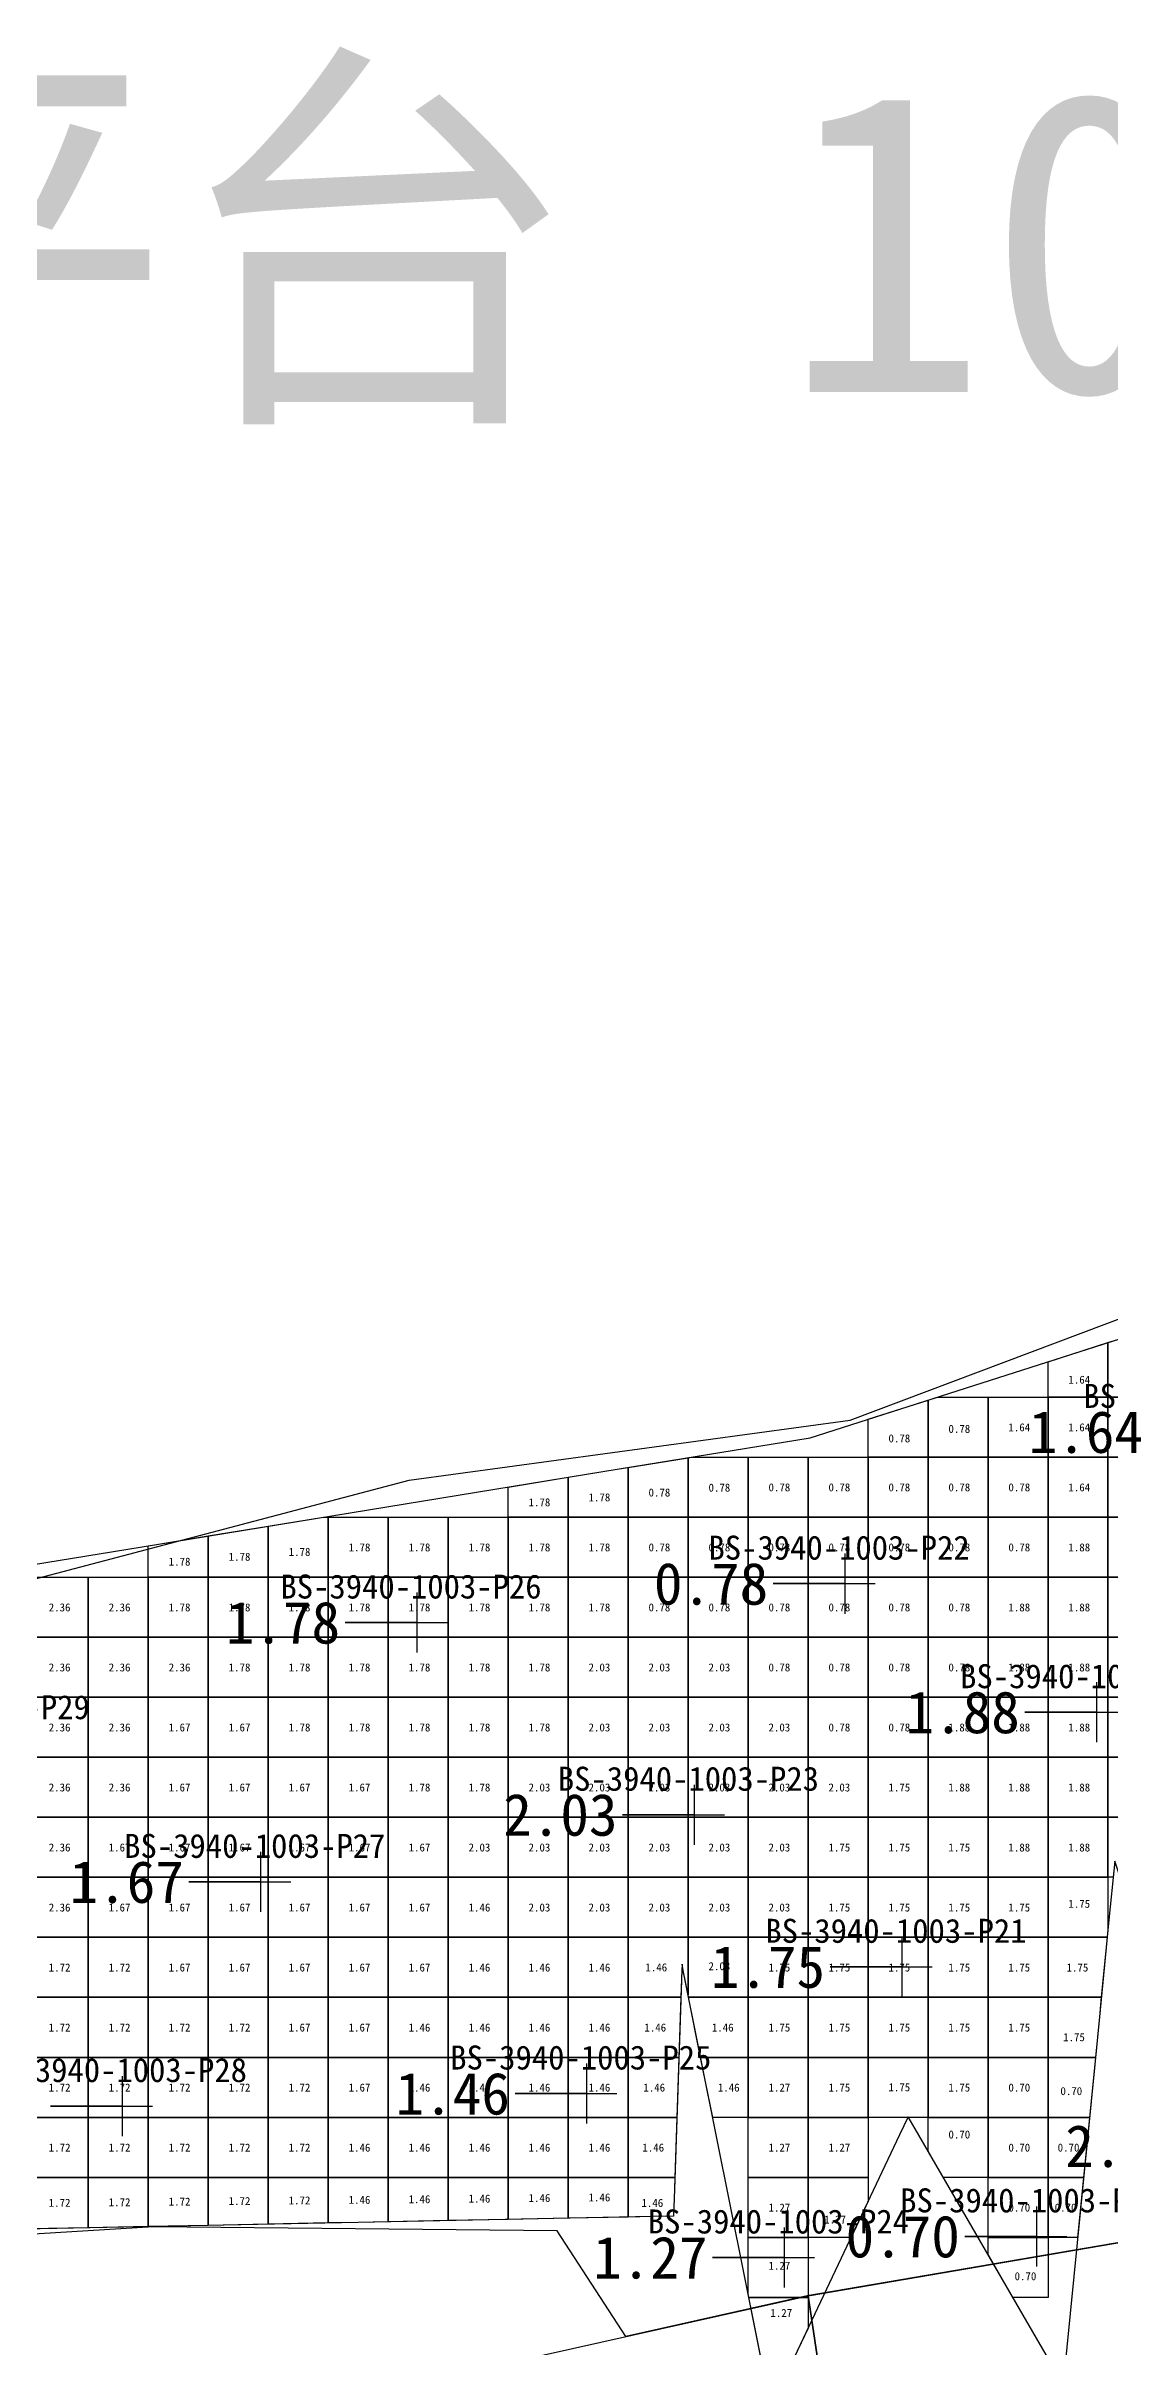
# Model space of a CAD drawing. Header units: metres. Extents: x 470001 to 470123, y 4349638 to 4349734.
# Drawn here: x 470027.95 to 470045.68, y 4349657.66 to 4349696 of the extents above; entities that cross this region are included whole.
import ezdxf

# ---------------------------------------------------------------- set-up
doc = ezdxf.new("R2010")
doc.units = ezdxf.units.M
for name, color, linetype in [('1.500-3.000', 1, 'Continuous'), ('点', 7, 'Continuous'), ('爆区方格网', 7, 'Continuous'), ('综合图_历史矿块', 7, 'Continuous'), ('钻孔', 7, 'Continuous')]:
    doc.layers.add(name, color=color, linetype=linetype)
doc.styles.add('CN_TTF', font='simsunb.ttf')

msp = doc.modelspace()

# ---------------------------------------------------------------- linework, layer by layer
at = {"layer": '1.500-3.000', "color": 1, "lineweight": 30}
for points in [[(470023.16, 4349669.955), (470029.762, 4349671.031), (470037.508, 4349672.293), (470040.691, 4349672.812), (470043.561, 4349673.728), (470050.31, 4349675.882)], [(470045.772, 4349665.758), (470045.67, 4349664.726), (470045.516, 4349663.167), (470045.437, 4349662.372), (470044.911, 4349657.045), (470042.443, 4349661.298), (470042.326, 4349661.5), (470042.183, 4349661.198), (470040.037, 4349656.666), (470039.138, 4349661.146), (470038.578, 4349663.936), (470038.557, 4349664.041), (470038.554, 4349663.945), (470038.43, 4349660.292), (470038.415, 4349659.844), (470038.053, 4349659.837), (470033.157, 4349659.74), (470025.616, 4349659.589)]]:
    msp.add_lwpolyline(points, dxfattribs=at)
at = {"layer": '点', "color": 138, "true_color": 0x004c4c}
for p, q in [((470041.279, 4349669.882), (470041.279, 4349670.882)), ((470040.779, 4349670.382), (470041.779, 4349670.382)), ((470034.142, 4349669.234), (470034.142, 4349670.234)), ((470033.642, 4349669.734), (470034.642, 4349669.734)), ((470045.474, 4349667.74), (470045.474, 4349668.74)), ((470044.974, 4349668.24), (470045.974, 4349668.24)), ((470038.767, 4349666.032), (470038.767, 4349667.032)), ((470038.267, 4349666.532), (470039.267, 4349666.532)), ((470031.537, 4349664.913), (470031.537, 4349665.913)), ((470031.037, 4349665.413), (470032.037, 4349665.413)), ((470042.227, 4349663.498), (470042.227, 4349664.498)), ((470041.727, 4349663.998), (470042.727, 4349663.998)), ((470036.973, 4349661.387), (470036.973, 4349662.387)), ((470029.231, 4349661.178), (470029.231, 4349662.178)), ((470036.473, 4349661.887), (470037.473, 4349661.887)), ((470028.731, 4349661.678), (470029.731, 4349661.678)), ((470044.475, 4349659.007), (470044.475, 4349660.007)), ((470040.267, 4349658.655), (470040.267, 4349659.655)), ((470043.975, 4349659.507), (470044.975, 4349659.507)), ((470039.767, 4349659.155), (470040.767, 4349659.155))]:
    msp.add_line(p, q, dxfattribs=at)
at = {"layer": '爆区方格网', "color": 1}
for points in [[(470045.659, 4349673.49), (470044.659, 4349673.49), (470044.659, 4349674.079), (470045.659, 4349674.398), (470045.659, 4349673.49)], [(470046.659, 4349674.49), (470046.659, 4349673.49), (470045.659, 4349673.49), (470045.659, 4349674.398), (470045.95, 4349674.49), (470046.659, 4349674.49)], [(470042.659, 4349672.49), (470041.659, 4349672.49), (470041.659, 4349673.121), (470042.659, 4349673.44), (470042.659, 4349672.49)], [(470043.659, 4349673.49), (470043.659, 4349672.49), (470042.659, 4349672.49), (470042.659, 4349673.44), (470042.817, 4349673.49), (470043.659, 4349673.49)], [(470043.659, 4349672.49), (470043.659, 4349673.49), (470044.659, 4349673.49), (470044.659, 4349672.49), (470043.659, 4349672.49)], [(470044.659, 4349672.49), (470044.659, 4349673.49), (470045.659, 4349673.49), (470045.659, 4349672.49), (470044.659, 4349672.49)], [(470045.659, 4349672.49), (470045.659, 4349673.49), (470046.659, 4349673.49), (470046.659, 4349672.49), (470045.659, 4349672.49)], [(470037.659, 4349671.49), (470036.659, 4349671.49), (470036.659, 4349672.155), (470037.508, 4349672.293), (470037.659, 4349672.318), (470037.659, 4349671.49)], [(470038.659, 4349671.49), (470037.659, 4349671.49), (470037.659, 4349672.318), (470038.659, 4349672.481), (470038.659, 4349671.49)], [(470039.659, 4349672.49), (470039.659, 4349671.49), (470038.659, 4349671.49), (470038.659, 4349672.481), (470038.719, 4349672.49), (470039.659, 4349672.49)], [(470039.659, 4349671.49), (470039.659, 4349672.49), (470040.659, 4349672.49), (470040.659, 4349671.49), (470039.659, 4349671.49)], [(470040.659, 4349671.49), (470040.659, 4349672.49), (470041.659, 4349672.49), (470041.659, 4349671.49), (470040.659, 4349671.49)], [(470041.659, 4349671.49), (470041.659, 4349672.49), (470042.659, 4349672.49), (470042.659, 4349671.49), (470041.659, 4349671.49)], [(470042.659, 4349671.49), (470042.659, 4349672.49), (470043.659, 4349672.49), (470043.659, 4349671.49), (470042.659, 4349671.49)], [(470043.659, 4349671.49), (470043.659, 4349672.49), (470044.659, 4349672.49), (470044.659, 4349671.49), (470043.659, 4349671.49)], [(470044.659, 4349671.49), (470044.659, 4349672.49), (470045.659, 4349672.49), (470045.659, 4349671.49), (470044.659, 4349671.49)], [(470045.659, 4349671.49), (470045.659, 4349672.49), (470046.659, 4349672.49), (470046.659, 4349671.49), (470045.659, 4349671.49)], [(470036.659, 4349671.49), (470035.659, 4349671.49), (470035.659, 4349671.992), (470036.659, 4349672.155), (470036.659, 4349671.49)], [(470032.659, 4349671.49), (470032.659, 4349670.49), (470031.659, 4349670.49), (470031.659, 4349671.34), (470032.582, 4349671.49), (470032.659, 4349671.49)], [(470032.659, 4349670.49), (470032.659, 4349671.49), (470033.659, 4349671.49), (470033.659, 4349670.49), (470032.659, 4349670.49)], [(470033.659, 4349670.49), (470033.659, 4349671.49), (470034.659, 4349671.49), (470034.659, 4349670.49), (470033.659, 4349670.49)], [(470034.659, 4349670.49), (470034.659, 4349671.49), (470035.659, 4349671.49), (470035.659, 4349670.49), (470034.659, 4349670.49)], [(470035.659, 4349670.49), (470035.659, 4349671.49), (470036.659, 4349671.49), (470036.659, 4349670.49), (470035.659, 4349670.49)], [(470036.659, 4349670.49), (470036.659, 4349671.49), (470037.659, 4349671.49), (470037.659, 4349670.49), (470036.659, 4349670.49)], [(470037.659, 4349670.49), (470037.659, 4349671.49), (470038.659, 4349671.49), (470038.659, 4349670.49), (470037.659, 4349670.49)], [(470038.659, 4349670.49), (470038.659, 4349671.49), (470039.659, 4349671.49), (470039.659, 4349670.49), (470038.659, 4349670.49)], [(470039.659, 4349670.49), (470039.659, 4349671.49), (470040.659, 4349671.49), (470040.659, 4349670.49), (470039.659, 4349670.49)], [(470040.659, 4349670.49), (470040.659, 4349671.49), (470041.659, 4349671.49), (470041.659, 4349670.49), (470040.659, 4349670.49)], [(470041.659, 4349670.49), (470041.659, 4349671.49), (470042.659, 4349671.49), (470042.659, 4349670.49), (470041.659, 4349670.49)], [(470042.659, 4349670.49), (470042.659, 4349671.49), (470043.659, 4349671.49), (470043.659, 4349670.49), (470042.659, 4349670.49)], [(470043.659, 4349670.49), (470043.659, 4349671.49), (470044.659, 4349671.49), (470044.659, 4349670.49), (470043.659, 4349670.49)], [(470044.659, 4349670.49), (470044.659, 4349671.49), (470045.659, 4349671.49), (470045.659, 4349670.49), (470044.659, 4349670.49)], [(470045.659, 4349670.49), (470045.659, 4349671.49), (470046.659, 4349671.49), (470046.659, 4349670.49), (470045.659, 4349670.49)], [(470030.659, 4349670.49), (470029.659, 4349670.49), (470029.659, 4349671.014), (470029.762, 4349671.031), (470030.659, 4349671.177), (470030.659, 4349670.49)], [(470031.659, 4349670.49), (470030.659, 4349670.49), (470030.659, 4349671.177), (470031.659, 4349671.34), (470031.659, 4349670.49)], [(470027.659, 4349669.49), (470027.659, 4349670.49), (470028.659, 4349670.49), (470028.659, 4349669.49), (470027.659, 4349669.49)], [(470028.659, 4349669.49), (470028.659, 4349670.49), (470029.659, 4349670.49), (470029.659, 4349669.49), (470028.659, 4349669.49)], [(470029.659, 4349669.49), (470029.659, 4349670.49), (470030.659, 4349670.49), (470030.659, 4349669.49), (470029.659, 4349669.49)], [(470030.659, 4349669.49), (470030.659, 4349670.49), (470031.659, 4349670.49), (470031.659, 4349669.49), (470030.659, 4349669.49)], [(470031.659, 4349669.49), (470031.659, 4349670.49), (470032.659, 4349670.49), (470032.659, 4349669.49), (470031.659, 4349669.49)], [(470032.659, 4349669.49), (470032.659, 4349670.49), (470033.659, 4349670.49), (470033.659, 4349669.49), (470032.659, 4349669.49)], [(470033.659, 4349669.49), (470033.659, 4349670.49), (470034.659, 4349670.49), (470034.659, 4349669.49), (470033.659, 4349669.49)], [(470034.659, 4349669.49), (470034.659, 4349670.49), (470035.659, 4349670.49), (470035.659, 4349669.49), (470034.659, 4349669.49)], [(470035.659, 4349669.49), (470035.659, 4349670.49), (470036.659, 4349670.49), (470036.659, 4349669.49), (470035.659, 4349669.49)], [(470036.659, 4349669.49), (470036.659, 4349670.49), (470037.659, 4349670.49), (470037.659, 4349669.49), (470036.659, 4349669.49)], [(470037.659, 4349669.49), (470037.659, 4349670.49), (470038.659, 4349670.49), (470038.659, 4349669.49), (470037.659, 4349669.49)], [(470038.659, 4349669.49), (470038.659, 4349670.49), (470039.659, 4349670.49), (470039.659, 4349669.49), (470038.659, 4349669.49)], [(470039.659, 4349669.49), (470039.659, 4349670.49), (470040.659, 4349670.49), (470040.659, 4349669.49), (470039.659, 4349669.49)], [(470040.659, 4349669.49), (470040.659, 4349670.49), (470041.659, 4349670.49), (470041.659, 4349669.49), (470040.659, 4349669.49)], [(470041.659, 4349669.49), (470041.659, 4349670.49), (470042.659, 4349670.49), (470042.659, 4349669.49), (470041.659, 4349669.49)], [(470042.659, 4349669.49), (470042.659, 4349670.49), (470043.659, 4349670.49), (470043.659, 4349669.49), (470042.659, 4349669.49)], [(470043.659, 4349669.49), (470043.659, 4349670.49), (470044.659, 4349670.49), (470044.659, 4349669.49), (470043.659, 4349669.49)], [(470044.659, 4349669.49), (470044.659, 4349670.49), (470045.659, 4349670.49), (470045.659, 4349669.49), (470044.659, 4349669.49)], [(470045.659, 4349669.49), (470045.659, 4349670.49), (470046.659, 4349670.49), (470046.659, 4349669.49), (470045.659, 4349669.49)], [(470027.659, 4349668.49), (470027.659, 4349669.49), (470028.659, 4349669.49), (470028.659, 4349668.49), (470027.659, 4349668.49)], [(470028.659, 4349668.49), (470028.659, 4349669.49), (470029.659, 4349669.49), (470029.659, 4349668.49), (470028.659, 4349668.49)], [(470029.659, 4349668.49), (470029.659, 4349669.49), (470030.659, 4349669.49), (470030.659, 4349668.49), (470029.659, 4349668.49)], [(470030.659, 4349668.49), (470030.659, 4349669.49), (470031.659, 4349669.49), (470031.659, 4349668.49), (470030.659, 4349668.49)], [(470031.659, 4349668.49), (470031.659, 4349669.49), (470032.659, 4349669.49), (470032.659, 4349668.49), (470031.659, 4349668.49)], [(470032.659, 4349668.49), (470032.659, 4349669.49), (470033.659, 4349669.49), (470033.659, 4349668.49), (470032.659, 4349668.49)], [(470033.659, 4349668.49), (470033.659, 4349669.49), (470034.659, 4349669.49), (470034.659, 4349668.49), (470033.659, 4349668.49)], [(470034.659, 4349668.49), (470034.659, 4349669.49), (470035.659, 4349669.49), (470035.659, 4349668.49), (470034.659, 4349668.49)], [(470035.659, 4349668.49), (470035.659, 4349669.49), (470036.659, 4349669.49), (470036.659, 4349668.49), (470035.659, 4349668.49)], [(470036.659, 4349668.49), (470036.659, 4349669.49), (470037.659, 4349669.49), (470037.659, 4349668.49), (470036.659, 4349668.49)], [(470037.659, 4349668.49), (470037.659, 4349669.49), (470038.659, 4349669.49), (470038.659, 4349668.49), (470037.659, 4349668.49)], [(470038.659, 4349668.49), (470038.659, 4349669.49), (470039.659, 4349669.49), (470039.659, 4349668.49), (470038.659, 4349668.49)], [(470039.659, 4349668.49), (470039.659, 4349669.49), (470040.659, 4349669.49), (470040.659, 4349668.49), (470039.659, 4349668.49)], [(470040.659, 4349668.49), (470040.659, 4349669.49), (470041.659, 4349669.49), (470041.659, 4349668.49), (470040.659, 4349668.49)], [(470041.659, 4349668.49), (470041.659, 4349669.49), (470042.659, 4349669.49), (470042.659, 4349668.49), (470041.659, 4349668.49)], [(470042.659, 4349668.49), (470042.659, 4349669.49), (470043.659, 4349669.49), (470043.659, 4349668.49), (470042.659, 4349668.49)], [(470043.659, 4349668.49), (470043.659, 4349669.49), (470044.659, 4349669.49), (470044.659, 4349668.49), (470043.659, 4349668.49)], [(470044.659, 4349668.49), (470044.659, 4349669.49), (470045.659, 4349669.49), (470045.659, 4349668.49), (470044.659, 4349668.49)], [(470045.659, 4349668.49), (470045.659, 4349669.49), (470046.659, 4349669.49), (470046.659, 4349668.49), (470045.659, 4349668.49)], [(470027.659, 4349667.49), (470027.659, 4349668.49), (470028.659, 4349668.49), (470028.659, 4349667.49), (470027.659, 4349667.49)], [(470028.659, 4349667.49), (470028.659, 4349668.49), (470029.659, 4349668.49), (470029.659, 4349667.49), (470028.659, 4349667.49)], [(470029.659, 4349667.49), (470029.659, 4349668.49), (470030.659, 4349668.49), (470030.659, 4349667.49), (470029.659, 4349667.49)], [(470030.659, 4349667.49), (470030.659, 4349668.49), (470031.659, 4349668.49), (470031.659, 4349667.49), (470030.659, 4349667.49)], [(470031.659, 4349667.49), (470031.659, 4349668.49), (470032.659, 4349668.49), (470032.659, 4349667.49), (470031.659, 4349667.49)], [(470032.659, 4349667.49), (470032.659, 4349668.49), (470033.659, 4349668.49), (470033.659, 4349667.49), (470032.659, 4349667.49)], [(470033.659, 4349667.49), (470033.659, 4349668.49), (470034.659, 4349668.49), (470034.659, 4349667.49), (470033.659, 4349667.49)], [(470034.659, 4349667.49), (470034.659, 4349668.49), (470035.659, 4349668.49), (470035.659, 4349667.49), (470034.659, 4349667.49)], [(470035.659, 4349667.49), (470035.659, 4349668.49), (470036.659, 4349668.49), (470036.659, 4349667.49), (470035.659, 4349667.49)], [(470036.659, 4349667.49), (470036.659, 4349668.49), (470037.659, 4349668.49), (470037.659, 4349667.49), (470036.659, 4349667.49)], [(470037.659, 4349667.49), (470037.659, 4349668.49), (470038.659, 4349668.49), (470038.659, 4349667.49), (470037.659, 4349667.49)], [(470038.659, 4349667.49), (470038.659, 4349668.49), (470039.659, 4349668.49), (470039.659, 4349667.49), (470038.659, 4349667.49)], [(470039.659, 4349667.49), (470039.659, 4349668.49), (470040.659, 4349668.49), (470040.659, 4349667.49), (470039.659, 4349667.49)], [(470040.659, 4349667.49), (470040.659, 4349668.49), (470041.659, 4349668.49), (470041.659, 4349667.49), (470040.659, 4349667.49)], [(470041.659, 4349667.49), (470041.659, 4349668.49), (470042.659, 4349668.49), (470042.659, 4349667.49), (470041.659, 4349667.49)], [(470042.659, 4349667.49), (470042.659, 4349668.49), (470043.659, 4349668.49), (470043.659, 4349667.49), (470042.659, 4349667.49)], [(470043.659, 4349667.49), (470043.659, 4349668.49), (470044.659, 4349668.49), (470044.659, 4349667.49), (470043.659, 4349667.49)], [(470044.659, 4349667.49), (470044.659, 4349668.49), (470045.659, 4349668.49), (470045.659, 4349667.49), (470044.659, 4349667.49)], [(470045.659, 4349667.49), (470045.659, 4349668.49), (470046.659, 4349668.49), (470046.659, 4349667.49), (470045.659, 4349667.49)], [(470027.659, 4349666.49), (470027.659, 4349667.49), (470028.659, 4349667.49), (470028.659, 4349666.49), (470027.659, 4349666.49)], [(470028.659, 4349666.49), (470028.659, 4349667.49), (470029.659, 4349667.49), (470029.659, 4349666.49), (470028.659, 4349666.49)], [(470029.659, 4349666.49), (470029.659, 4349667.49), (470030.659, 4349667.49), (470030.659, 4349666.49), (470029.659, 4349666.49)], [(470030.659, 4349666.49), (470030.659, 4349667.49), (470031.659, 4349667.49), (470031.659, 4349666.49), (470030.659, 4349666.49)], [(470031.659, 4349666.49), (470031.659, 4349667.49), (470032.659, 4349667.49), (470032.659, 4349666.49), (470031.659, 4349666.49)], [(470032.659, 4349666.49), (470032.659, 4349667.49), (470033.659, 4349667.49), (470033.659, 4349666.49), (470032.659, 4349666.49)], [(470033.659, 4349666.49), (470033.659, 4349667.49), (470034.659, 4349667.49), (470034.659, 4349666.49), (470033.659, 4349666.49)], [(470034.659, 4349666.49), (470034.659, 4349667.49), (470035.659, 4349667.49), (470035.659, 4349666.49), (470034.659, 4349666.49)], [(470035.659, 4349666.49), (470035.659, 4349667.49), (470036.659, 4349667.49), (470036.659, 4349666.49), (470035.659, 4349666.49)], [(470036.659, 4349666.49), (470036.659, 4349667.49), (470037.659, 4349667.49), (470037.659, 4349666.49), (470036.659, 4349666.49)], [(470037.659, 4349666.49), (470037.659, 4349667.49), (470038.659, 4349667.49), (470038.659, 4349666.49), (470037.659, 4349666.49)], [(470038.659, 4349666.49), (470038.659, 4349667.49), (470039.659, 4349667.49), (470039.659, 4349666.49), (470038.659, 4349666.49)], [(470039.659, 4349666.49), (470039.659, 4349667.49), (470040.659, 4349667.49), (470040.659, 4349666.49), (470039.659, 4349666.49)], [(470040.659, 4349666.49), (470040.659, 4349667.49), (470041.659, 4349667.49), (470041.659, 4349666.49), (470040.659, 4349666.49)], [(470041.659, 4349666.49), (470041.659, 4349667.49), (470042.659, 4349667.49), (470042.659, 4349666.49), (470041.659, 4349666.49)], [(470042.659, 4349666.49), (470042.659, 4349667.49), (470043.659, 4349667.49), (470043.659, 4349666.49), (470042.659, 4349666.49)], [(470043.659, 4349666.49), (470043.659, 4349667.49), (470044.659, 4349667.49), (470044.659, 4349666.49), (470043.659, 4349666.49)], [(470044.659, 4349666.49), (470044.659, 4349667.49), (470045.659, 4349667.49), (470045.659, 4349666.49), (470044.659, 4349666.49)], [(470045.659, 4349666.49), (470045.659, 4349667.49), (470046.659, 4349667.49), (470046.659, 4349666.49), (470045.659, 4349666.49)], [(470027.659, 4349665.49), (470027.659, 4349666.49), (470028.659, 4349666.49), (470028.659, 4349665.49), (470027.659, 4349665.49)], [(470028.659, 4349665.49), (470028.659, 4349666.49), (470029.659, 4349666.49), (470029.659, 4349665.49), (470028.659, 4349665.49)], [(470029.659, 4349665.49), (470029.659, 4349666.49), (470030.659, 4349666.49), (470030.659, 4349665.49), (470029.659, 4349665.49)], [(470030.659, 4349665.49), (470030.659, 4349666.49), (470031.659, 4349666.49), (470031.659, 4349665.49), (470030.659, 4349665.49)], [(470031.659, 4349665.49), (470031.659, 4349666.49), (470032.659, 4349666.49), (470032.659, 4349665.49), (470031.659, 4349665.49)], [(470032.659, 4349665.49), (470032.659, 4349666.49), (470033.659, 4349666.49), (470033.659, 4349665.49), (470032.659, 4349665.49)], [(470033.659, 4349665.49), (470033.659, 4349666.49), (470034.659, 4349666.49), (470034.659, 4349665.49), (470033.659, 4349665.49)], [(470034.659, 4349665.49), (470034.659, 4349666.49), (470035.659, 4349666.49), (470035.659, 4349665.49), (470034.659, 4349665.49)], [(470035.659, 4349665.49), (470035.659, 4349666.49), (470036.659, 4349666.49), (470036.659, 4349665.49), (470035.659, 4349665.49)], [(470036.659, 4349665.49), (470036.659, 4349666.49), (470037.659, 4349666.49), (470037.659, 4349665.49), (470036.659, 4349665.49)], [(470037.659, 4349665.49), (470037.659, 4349666.49), (470038.659, 4349666.49), (470038.659, 4349665.49), (470037.659, 4349665.49)], [(470038.659, 4349665.49), (470038.659, 4349666.49), (470039.659, 4349666.49), (470039.659, 4349665.49), (470038.659, 4349665.49)], [(470039.659, 4349665.49), (470039.659, 4349666.49), (470040.659, 4349666.49), (470040.659, 4349665.49), (470039.659, 4349665.49)], [(470040.659, 4349665.49), (470040.659, 4349666.49), (470041.659, 4349666.49), (470041.659, 4349665.49), (470040.659, 4349665.49)], [(470041.659, 4349665.49), (470041.659, 4349666.49), (470042.659, 4349666.49), (470042.659, 4349665.49), (470041.659, 4349665.49)], [(470042.659, 4349665.49), (470042.659, 4349666.49), (470043.659, 4349666.49), (470043.659, 4349665.49), (470042.659, 4349665.49)], [(470043.659, 4349665.49), (470043.659, 4349666.49), (470044.659, 4349666.49), (470044.659, 4349665.49), (470043.659, 4349665.49)], [(470044.659, 4349665.49), (470044.659, 4349666.49), (470045.659, 4349666.49), (470045.659, 4349665.49), (470044.659, 4349665.49)], [(470045.659, 4349665.49), (470045.659, 4349666.49), (470046.659, 4349666.49), (470046.659, 4349665.804), (470046.421, 4349665.49), (470045.863, 4349665.49), (470045.772, 4349665.758), (470045.746, 4349665.49), (470045.659, 4349665.49)], [(470027.659, 4349664.49), (470027.659, 4349665.49), (470028.659, 4349665.49), (470028.659, 4349664.49), (470027.659, 4349664.49)], [(470028.659, 4349664.49), (470028.659, 4349665.49), (470029.659, 4349665.49), (470029.659, 4349664.49), (470028.659, 4349664.49)], [(470029.659, 4349664.49), (470029.659, 4349665.49), (470030.659, 4349665.49), (470030.659, 4349664.49), (470029.659, 4349664.49)], [(470030.659, 4349664.49), (470030.659, 4349665.49), (470031.659, 4349665.49), (470031.659, 4349664.49), (470030.659, 4349664.49)], [(470031.659, 4349664.49), (470031.659, 4349665.49), (470032.659, 4349665.49), (470032.659, 4349664.49), (470031.659, 4349664.49)], [(470032.659, 4349664.49), (470032.659, 4349665.49), (470033.659, 4349665.49), (470033.659, 4349664.49), (470032.659, 4349664.49)], [(470033.659, 4349664.49), (470033.659, 4349665.49), (470034.659, 4349665.49), (470034.659, 4349664.49), (470033.659, 4349664.49)], [(470034.659, 4349664.49), (470034.659, 4349665.49), (470035.659, 4349665.49), (470035.659, 4349664.49), (470034.659, 4349664.49)], [(470035.659, 4349664.49), (470035.659, 4349665.49), (470036.659, 4349665.49), (470036.659, 4349664.49), (470035.659, 4349664.49)], [(470036.659, 4349664.49), (470036.659, 4349665.49), (470037.659, 4349665.49), (470037.659, 4349664.49), (470036.659, 4349664.49)], [(470037.659, 4349664.49), (470037.659, 4349665.49), (470038.659, 4349665.49), (470038.659, 4349664.49), (470037.659, 4349664.49)], [(470038.659, 4349664.49), (470038.659, 4349665.49), (470039.659, 4349665.49), (470039.659, 4349664.49), (470038.659, 4349664.49)], [(470039.659, 4349664.49), (470039.659, 4349665.49), (470040.659, 4349665.49), (470040.659, 4349664.49), (470039.659, 4349664.49)], [(470040.659, 4349664.49), (470040.659, 4349665.49), (470041.659, 4349665.49), (470041.659, 4349664.49), (470040.659, 4349664.49)], [(470041.659, 4349664.49), (470041.659, 4349665.49), (470042.659, 4349665.49), (470042.659, 4349664.49), (470041.659, 4349664.49)], [(470042.659, 4349664.49), (470042.659, 4349665.49), (470043.659, 4349665.49), (470043.659, 4349664.49), (470042.659, 4349664.49)], [(470043.659, 4349664.49), (470043.659, 4349665.49), (470044.659, 4349665.49), (470044.659, 4349664.49), (470043.659, 4349664.49)], [(470044.659, 4349664.49), (470044.659, 4349665.49), (470045.659, 4349665.49), (470045.659, 4349664.614), (470045.647, 4349664.49), (470044.659, 4349664.49)], [(470027.659, 4349663.49), (470027.659, 4349664.49), (470028.659, 4349664.49), (470028.659, 4349663.49), (470027.659, 4349663.49)], [(470028.659, 4349663.49), (470028.659, 4349664.49), (470029.659, 4349664.49), (470029.659, 4349663.49), (470028.659, 4349663.49)], [(470029.659, 4349663.49), (470029.659, 4349664.49), (470030.659, 4349664.49), (470030.659, 4349663.49), (470029.659, 4349663.49)], [(470030.659, 4349663.49), (470030.659, 4349664.49), (470031.659, 4349664.49), (470031.659, 4349663.49), (470030.659, 4349663.49)], [(470031.659, 4349663.49), (470031.659, 4349664.49), (470032.659, 4349664.49), (470032.659, 4349663.49), (470031.659, 4349663.49)], [(470032.659, 4349663.49), (470032.659, 4349664.49), (470033.659, 4349664.49), (470033.659, 4349663.49), (470032.659, 4349663.49)], [(470033.659, 4349663.49), (470033.659, 4349664.49), (470034.659, 4349664.49), (470034.659, 4349663.49), (470033.659, 4349663.49)], [(470034.659, 4349663.49), (470034.659, 4349664.49), (470035.659, 4349664.49), (470035.659, 4349663.49), (470034.659, 4349663.49)], [(470035.659, 4349663.49), (470035.659, 4349664.49), (470036.659, 4349664.49), (470036.659, 4349663.49), (470035.659, 4349663.49)], [(470036.659, 4349663.49), (470036.659, 4349664.49), (470037.659, 4349664.49), (470037.659, 4349663.49), (470036.659, 4349663.49)], [(470037.659, 4349663.49), (470037.659, 4349664.49), (470038.659, 4349664.49), (470038.659, 4349663.534), (470038.578, 4349663.936), (470038.557, 4349664.041), (470038.554, 4349663.945), (470038.539, 4349663.49), (470037.659, 4349663.49)], [(470038.659, 4349664.49), (470039.659, 4349664.49), (470039.659, 4349663.49), (470038.668, 4349663.49), (470038.659, 4349663.534), (470038.659, 4349664.49)], [(470039.659, 4349663.49), (470039.659, 4349664.49), (470040.659, 4349664.49), (470040.659, 4349663.49), (470039.659, 4349663.49)], [(470040.659, 4349663.49), (470040.659, 4349664.49), (470041.659, 4349664.49), (470041.659, 4349663.49), (470040.659, 4349663.49)], [(470041.659, 4349663.49), (470041.659, 4349664.49), (470042.659, 4349664.49), (470042.659, 4349663.49), (470041.659, 4349663.49)], [(470042.659, 4349663.49), (470042.659, 4349664.49), (470043.659, 4349664.49), (470043.659, 4349663.49), (470042.659, 4349663.49)], [(470043.659, 4349663.49), (470043.659, 4349664.49), (470044.659, 4349664.49), (470044.659, 4349663.49), (470043.659, 4349663.49)], [(470044.659, 4349663.49), (470044.659, 4349664.49), (470045.647, 4349664.49), (470045.548, 4349663.49), (470044.659, 4349663.49)], [(470027.659, 4349662.49), (470027.659, 4349663.49), (470028.659, 4349663.49), (470028.659, 4349662.49), (470027.659, 4349662.49)], [(470028.659, 4349662.49), (470028.659, 4349663.49), (470029.659, 4349663.49), (470029.659, 4349662.49), (470028.659, 4349662.49)], [(470029.659, 4349662.49), (470029.659, 4349663.49), (470030.659, 4349663.49), (470030.659, 4349662.49), (470029.659, 4349662.49)], [(470030.659, 4349662.49), (470030.659, 4349663.49), (470031.659, 4349663.49), (470031.659, 4349662.49), (470030.659, 4349662.49)], [(470031.659, 4349662.49), (470031.659, 4349663.49), (470032.659, 4349663.49), (470032.659, 4349662.49), (470031.659, 4349662.49)], [(470032.659, 4349662.49), (470032.659, 4349663.49), (470033.659, 4349663.49), (470033.659, 4349662.49), (470032.659, 4349662.49)], [(470033.659, 4349662.49), (470033.659, 4349663.49), (470034.659, 4349663.49), (470034.659, 4349662.49), (470033.659, 4349662.49)], [(470034.659, 4349662.49), (470034.659, 4349663.49), (470035.659, 4349663.49), (470035.659, 4349662.49), (470034.659, 4349662.49)], [(470035.659, 4349662.49), (470035.659, 4349663.49), (470036.659, 4349663.49), (470036.659, 4349662.49), (470035.659, 4349662.49)], [(470036.659, 4349662.49), (470036.659, 4349663.49), (470037.659, 4349663.49), (470037.659, 4349662.49), (470036.659, 4349662.49)], [(470037.659, 4349662.49), (470037.659, 4349663.49), (470038.539, 4349663.49), (470038.505, 4349662.49), (470037.659, 4349662.49)], [(470039.659, 4349663.49), (470039.659, 4349662.49), (470038.868, 4349662.49), (470038.668, 4349663.49), (470039.659, 4349663.49)], [(470039.659, 4349662.49), (470039.659, 4349663.49), (470040.659, 4349663.49), (470040.659, 4349662.49), (470039.659, 4349662.49)], [(470040.659, 4349662.49), (470040.659, 4349663.49), (470041.659, 4349663.49), (470041.659, 4349662.49), (470040.659, 4349662.49)], [(470041.659, 4349662.49), (470041.659, 4349663.49), (470042.659, 4349663.49), (470042.659, 4349662.49), (470041.659, 4349662.49)], [(470042.659, 4349662.49), (470042.659, 4349663.49), (470043.659, 4349663.49), (470043.659, 4349662.49), (470042.659, 4349662.49)], [(470043.659, 4349662.49), (470043.659, 4349663.49), (470044.659, 4349663.49), (470044.659, 4349662.49), (470043.659, 4349662.49)], [(470044.659, 4349662.49), (470044.659, 4349663.49), (470045.548, 4349663.49), (470045.516, 4349663.167), (470045.449, 4349662.49), (470044.659, 4349662.49)], [(470027.659, 4349661.49), (470027.659, 4349662.49), (470028.659, 4349662.49), (470028.659, 4349661.49), (470027.659, 4349661.49)], [(470028.659, 4349661.49), (470028.659, 4349662.49), (470029.659, 4349662.49), (470029.659, 4349661.49), (470028.659, 4349661.49)], [(470029.659, 4349661.49), (470029.659, 4349662.49), (470030.659, 4349662.49), (470030.659, 4349661.49), (470029.659, 4349661.49)], [(470030.659, 4349661.49), (470030.659, 4349662.49), (470031.659, 4349662.49), (470031.659, 4349661.49), (470030.659, 4349661.49)], [(470031.659, 4349661.49), (470031.659, 4349662.49), (470032.659, 4349662.49), (470032.659, 4349661.49), (470031.659, 4349661.49)], [(470032.659, 4349661.49), (470032.659, 4349662.49), (470033.659, 4349662.49), (470033.659, 4349661.49), (470032.659, 4349661.49)], [(470033.659, 4349661.49), (470033.659, 4349662.49), (470034.659, 4349662.49), (470034.659, 4349661.49), (470033.659, 4349661.49)], [(470034.659, 4349661.49), (470034.659, 4349662.49), (470035.659, 4349662.49), (470035.659, 4349661.49), (470034.659, 4349661.49)], [(470035.659, 4349661.49), (470035.659, 4349662.49), (470036.659, 4349662.49), (470036.659, 4349661.49), (470035.659, 4349661.49)], [(470036.659, 4349661.49), (470036.659, 4349662.49), (470037.659, 4349662.49), (470037.659, 4349661.49), (470036.659, 4349661.49)], [(470037.659, 4349661.49), (470037.659, 4349662.49), (470038.505, 4349662.49), (470038.471, 4349661.49), (470037.659, 4349661.49)], [(470039.659, 4349662.49), (470039.659, 4349661.49), (470039.069, 4349661.49), (470038.868, 4349662.49), (470039.659, 4349662.49)], [(470039.659, 4349661.49), (470039.659, 4349662.49), (470040.659, 4349662.49), (470040.659, 4349661.49), (470039.659, 4349661.49)], [(470040.659, 4349661.49), (470040.659, 4349662.49), (470041.659, 4349662.49), (470041.659, 4349661.49), (470040.659, 4349661.49)], [(470041.659, 4349661.49), (470041.659, 4349662.49), (470042.659, 4349662.49), (470042.659, 4349661.49), (470042.332, 4349661.49), (470042.326, 4349661.5), (470042.322, 4349661.49), (470041.659, 4349661.49)], [(470042.659, 4349661.49), (470042.659, 4349662.49), (470043.659, 4349662.49), (470043.659, 4349661.49), (470042.659, 4349661.49)], [(470043.659, 4349661.49), (470043.659, 4349662.49), (470044.659, 4349662.49), (470044.659, 4349661.49), (470043.659, 4349661.49)], [(470044.659, 4349661.49), (470044.659, 4349662.49), (470045.449, 4349662.49), (470045.437, 4349662.372), (470045.35, 4349661.49), (470044.659, 4349661.49)], [(470027.659, 4349660.49), (470027.659, 4349661.49), (470028.659, 4349661.49), (470028.659, 4349660.49), (470027.659, 4349660.49)], [(470028.659, 4349660.49), (470028.659, 4349661.49), (470029.659, 4349661.49), (470029.659, 4349660.49), (470028.659, 4349660.49)], [(470029.659, 4349660.49), (470029.659, 4349661.49), (470030.659, 4349661.49), (470030.659, 4349660.49), (470029.659, 4349660.49)], [(470030.659, 4349660.49), (470030.659, 4349661.49), (470031.659, 4349661.49), (470031.659, 4349660.49), (470030.659, 4349660.49)], [(470031.659, 4349660.49), (470031.659, 4349661.49), (470032.659, 4349661.49), (470032.659, 4349660.49), (470031.659, 4349660.49)], [(470032.659, 4349660.49), (470032.659, 4349661.49), (470033.659, 4349661.49), (470033.659, 4349660.49), (470032.659, 4349660.49)], [(470033.659, 4349660.49), (470033.659, 4349661.49), (470034.659, 4349661.49), (470034.659, 4349660.49), (470033.659, 4349660.49)], [(470034.659, 4349660.49), (470034.659, 4349661.49), (470035.659, 4349661.49), (470035.659, 4349660.49), (470034.659, 4349660.49)], [(470035.659, 4349660.49), (470035.659, 4349661.49), (470036.659, 4349661.49), (470036.659, 4349660.49), (470035.659, 4349660.49)], [(470036.659, 4349660.49), (470036.659, 4349661.49), (470037.659, 4349661.49), (470037.659, 4349660.49), (470036.659, 4349660.49)], [(470037.659, 4349660.49), (470037.659, 4349661.49), (470038.471, 4349661.49), (470038.437, 4349660.49), (470037.659, 4349660.49)], [(470039.659, 4349660.49), (470039.659, 4349661.49), (470040.659, 4349661.49), (470040.659, 4349660.49), (470039.659, 4349660.49)], [(470040.659, 4349660.49), (470040.659, 4349661.49), (470041.659, 4349661.49), (470041.659, 4349660.49), (470040.659, 4349660.49)], [(470042.659, 4349661.49), (470043.659, 4349661.49), (470043.659, 4349660.49), (470042.912, 4349660.49), (470042.659, 4349660.927), (470042.659, 4349661.49)], [(470043.659, 4349660.49), (470043.659, 4349661.49), (470044.659, 4349661.49), (470044.659, 4349660.49), (470043.659, 4349660.49)], [(470044.659, 4349660.49), (470044.659, 4349661.49), (470045.35, 4349661.49), (470045.251, 4349660.49), (470044.659, 4349660.49)], [(470027.659, 4349660.49), (470028.659, 4349660.49), (470028.659, 4349659.65), (470027.659, 4349659.63), (470027.659, 4349660.49)], [(470028.659, 4349660.49), (470029.659, 4349660.49), (470029.659, 4349659.67), (470028.659, 4349659.65), (470028.659, 4349660.49)], [(470029.659, 4349660.49), (470030.659, 4349660.49), (470030.659, 4349659.69), (470029.659, 4349659.67), (470029.659, 4349660.49)], [(470030.659, 4349660.49), (470031.659, 4349660.49), (470031.659, 4349659.71), (470030.659, 4349659.69), (470030.659, 4349660.49)], [(470031.659, 4349660.49), (470032.659, 4349660.49), (470032.659, 4349659.73), (470031.659, 4349659.71), (470031.659, 4349660.49)], [(470032.659, 4349660.49), (470033.659, 4349660.49), (470033.659, 4349659.75), (470033.157, 4349659.74), (470032.659, 4349659.73), (470032.659, 4349660.49)], [(470033.659, 4349660.49), (470034.659, 4349660.49), (470034.659, 4349659.77), (470033.659, 4349659.75), (470033.659, 4349660.49)], [(470034.659, 4349660.49), (470035.659, 4349660.49), (470035.659, 4349659.79), (470034.659, 4349659.77), (470034.659, 4349660.49)], [(470035.659, 4349660.49), (470036.659, 4349660.49), (470036.659, 4349659.809), (470035.659, 4349659.79), (470035.659, 4349660.49)], [(470036.659, 4349660.49), (470037.659, 4349660.49), (470037.659, 4349659.829), (470036.659, 4349659.809), (470036.659, 4349660.49)], [(470037.659, 4349660.49), (470038.437, 4349660.49), (470038.43, 4349660.292), (470038.415, 4349659.844), (470038.053, 4349659.837), (470037.659, 4349659.829), (470037.659, 4349660.49)], [(470039.659, 4349659.49), (470039.659, 4349660.49), (470040.659, 4349660.49), (470040.659, 4349659.49), (470039.659, 4349659.49)], [(470040.659, 4349659.49), (470040.659, 4349660.49), (470041.659, 4349660.49), (470041.659, 4349660.091), (470041.375, 4349659.49), (470040.659, 4349659.49)], [(470043.659, 4349659.49), (470043.659, 4349660.49), (470044.659, 4349660.49), (470044.659, 4349659.49), (470043.659, 4349659.49)], [(470044.659, 4349659.49), (470044.659, 4349660.49), (470045.251, 4349660.49), (470045.152, 4349659.49), (470044.659, 4349659.49)], [(470039.659, 4349659.49), (470040.659, 4349659.49), (470040.659, 4349658.49), (470039.671, 4349658.49), (470039.659, 4349658.551), (470039.659, 4349659.49)], [(470043.659, 4349659.49), (470044.659, 4349659.49), (470044.659, 4349658.49), (470044.072, 4349658.49), (470043.659, 4349659.203), (470043.659, 4349659.49)], [(470040.659, 4349658.49), (470040.659, 4349657.979), (470040.428, 4349657.49), (470039.872, 4349657.49), (470039.671, 4349658.49), (470040.659, 4349658.49)]]:
    msp.add_lwpolyline(points, close=True, dxfattribs=at)
at = {"layer": '综合图_历史矿块', "color": 9}
for points in [[(470026.635, 4349670.162), (470034.008, 4349672.104), (470041.361, 4349673.104), (470047.349, 4349675.362)], [(470048.386, 4349659.836), (470040.643, 4349658.515), (470037.619, 4349657.838), (470036.478, 4349659.6), (470029.747, 4349659.666), (470029.747, 4349659.666), (470022.479, 4349659.22)]]:
    msp.add_lwpolyline(points, dxfattribs=at)
for points in [[(470049.125, 4349655.871), (470045.45, 4349652.937), (470042.09, 4349652.708), (470041.308, 4349654.163), (470040.661, 4349658.519), (470048.386, 4349659.836), (470049.125, 4349655.871)], [(470000.618, 4349644.028), (470003.474, 4349646.45), (470006.69, 4349647.902), (470017.277, 4349652.328), (470025.068, 4349654.87), (470031.336, 4349656.433), (470040.661, 4349658.519), (470041.308, 4349654.163), (470042.09, 4349652.708), (470035.13, 4349650.711), (470032.425, 4349648.437), (470031.686, 4349647.744), (470028.158, 4349649.496), (470024.15, 4349646.879), (470026.249, 4349644.911), (470023.219, 4349642.756), (470021.897, 4349640.896), (470020.866, 4349638.2), (470011.725, 4349638.697), (470006.746, 4349640.564), (470003.426, 4349640.811), (470000.618, 4349644.028)]]:
    msp.add_lwpolyline(points, close=True, dxfattribs=at)
at = {"layer": '钻孔', "color": 4, "lineweight": 35}
for p, q in [((470041.279, 4349670.382), (470040.079, 4349670.382)), ((470044.475, 4349659.507), (470043.275, 4349659.507))]:
    msp.add_line(p, q, dxfattribs=at)
at = {"layer": '钻孔', "color": 1, "lineweight": 35}
for p, q in [((470034.142, 4349669.734), (470032.942, 4349669.734)), ((470045.474, 4349668.24), (470044.274, 4349668.24)), ((470038.767, 4349666.532), (470037.567, 4349666.532)), ((470031.537, 4349665.413), (470030.337, 4349665.413)), ((470042.227, 4349663.998), (470041.027, 4349663.998)), ((470029.231, 4349661.678), (470028.031, 4349661.678))]:
    msp.add_line(p, q, dxfattribs=at)
at = {"layer": '钻孔', "color": 5, "lineweight": 35}
for p, q in [((470036.973, 4349661.887), (470035.773, 4349661.887)), ((470040.267, 4349659.155), (470039.067, 4349659.155))]:
    msp.add_line(p, q, dxfattribs=at)

# ---------------------------------------------------------------- texts
at = {"color": 7, "style": 'CN_TTF'}
msp.add_text('3940平台 1003二次圈矿矿块图', height=5, dxfattribs=at).set_placement((470009.598, 4349690.238))
at = {"color": 1, "style": 'CN_TTF'}
for s, p in [('1.64', (470044.999, 4349673.714)), ('0.78', (470042.999, 4349672.895)), ('1.64', (470043.999, 4349672.92)), ('1.64', (470044.999, 4349672.92)), ('0.78', (470041.999, 4349672.736)), ('1.78', (470036.999, 4349671.753)), ('0.78', (470037.999, 4349671.834)), ('0.78', (470038.999, 4349671.916)), ('0.78', (470039.999, 4349671.92)), ('0.78', (470040.999, 4349671.92)), ('0.78', (470041.999, 4349671.92)), ('0.78', (470042.999, 4349671.92)), ('0.78', (470043.999, 4349671.92)), ('1.64', (470044.999, 4349671.92)), ('1.78', (470035.999, 4349671.671)), ('1.78', (470032.999, 4349670.92)), ('1.78', (470033.999, 4349670.92)), ('1.78', (470034.999, 4349670.92)), ('1.78', (470035.999, 4349670.92)), ('1.78', (470036.999, 4349670.92)), ('0.78', (470037.999, 4349670.92)), ('0.78', (470038.999, 4349670.92)), ('0.78', (470039.999, 4349670.92)), ('0.78', (470040.999, 4349670.92)), ('0.78', (470041.999, 4349670.92)), ('0.78', (470042.999, 4349670.92)), ('0.78', (470043.999, 4349670.92)), ('1.88', (470044.999, 4349670.92)), ('1.78', (470029.999, 4349670.682)), ('1.78', (470030.999, 4349670.764)), ('1.78', (470031.999, 4349670.845)), ('2.36', (470027.999, 4349669.92)), ('2.36', (470028.999, 4349669.92)), ('1.78', (470029.999, 4349669.92)), ('1.78', (470030.999, 4349669.92)), ('1.78', (470031.999, 4349669.92)), ('1.78', (470032.999, 4349669.92)), ('1.78', (470033.999, 4349669.92)), ('1.78', (470034.999, 4349669.92)), ('1.78', (470035.999, 4349669.92)), ('1.78', (470036.999, 4349669.92)), ('0.78', (470037.999, 4349669.92)), ('0.78', (470038.999, 4349669.92)), ('0.78', (470039.999, 4349669.92)), ('0.78', (470040.999, 4349669.92)), ('0.78', (470041.999, 4349669.92)), ('0.78', (470042.999, 4349669.92)), ('1.88', (470043.999, 4349669.92)), ('1.88', (470044.999, 4349669.92)), ('2.36', (470027.999, 4349668.92)), ('2.36', (470028.999, 4349668.92)), ('2.36', (470029.999, 4349668.92)), ('1.78', (470030.999, 4349668.92)), ('1.78', (470031.999, 4349668.92)), ('1.78', (470032.999, 4349668.92)), ('1.78', (470033.999, 4349668.92)), ('1.78', (470034.999, 4349668.92)), ('1.78', (470035.999, 4349668.92)), ('2.03', (470036.999, 4349668.92)), ('2.03', (470037.999, 4349668.92)), ('2.03', (470038.999, 4349668.92)), ('0.78', (470039.999, 4349668.92)), ('0.78', (470040.999, 4349668.92)), ('0.78', (470041.999, 4349668.92)), ('0.78', (470042.999, 4349668.92)), ('1.88', (470043.999, 4349668.92)), ('1.88', (470044.999, 4349668.92)), ('2.36', (470027.999, 4349667.92)), ('2.36', (470028.999, 4349667.92)), ('1.67', (470029.999, 4349667.92)), ('1.67', (470030.999, 4349667.92)), ('1.78', (470031.999, 4349667.92)), ('1.78', (470032.999, 4349667.92)), ('1.78', (470033.999, 4349667.92)), ('1.78', (470034.999, 4349667.92)), ('1.78', (470035.999, 4349667.92)), ('2.03', (470036.999, 4349667.92)), ('2.03', (470037.999, 4349667.92)), ('2.03', (470038.999, 4349667.92)), ('2.03', (470039.999, 4349667.92)), ('0.78', (470040.999, 4349667.92)), ('0.78', (470041.999, 4349667.92)), ('1.88', (470042.999, 4349667.92)), ('1.88', (470043.999, 4349667.92)), ('1.88', (470044.999, 4349667.92)), ('2.36', (470027.999, 4349666.92)), ('2.36', (470028.999, 4349666.92)), ('1.67', (470029.999, 4349666.92)), ('1.67', (470030.999, 4349666.92)), ('1.67', (470031.999, 4349666.92)), ('1.67', (470032.999, 4349666.92)), ('1.78', (470033.999, 4349666.92)), ('1.78', (470034.999, 4349666.92)), ('2.03', (470035.999, 4349666.92)), ('2.03', (470036.999, 4349666.92)), ('2.03', (470037.999, 4349666.92)), ('2.03', (470038.999, 4349666.92)), ('2.03', (470039.999, 4349666.92)), ('2.03', (470040.999, 4349666.92)), ('1.75', (470041.999, 4349666.92)), ('1.88', (470042.999, 4349666.92)), ('1.88', (470043.999, 4349666.92)), ('1.88', (470044.999, 4349666.92)), ('2.36', (470027.999, 4349665.92)), ('1.67', (470028.999, 4349665.92)), ('1.67', (470029.999, 4349665.92)), ('1.67', (470030.999, 4349665.92)), ('1.67', (470031.999, 4349665.92)), ('1.67', (470032.999, 4349665.92)), ('1.67', (470033.999, 4349665.92)), ('2.03', (470034.999, 4349665.92)), ('2.03', (470035.999, 4349665.92)), ('2.03', (470036.999, 4349665.92)), ('2.03', (470037.999, 4349665.92)), ('2.03', (470038.999, 4349665.92)), ('2.03', (470039.999, 4349665.92)), ('1.75', (470040.999, 4349665.92)), ('1.75', (470041.999, 4349665.92)), ('1.75', (470042.999, 4349665.92)), ('1.88', (470043.999, 4349665.92)), ('1.88', (470044.999, 4349665.92)), ('2.36', (470027.999, 4349664.92)), ('1.67', (470028.999, 4349664.92)), ('1.67', (470029.999, 4349664.92)), ('1.67', (470030.999, 4349664.92)), ('1.67', (470031.999, 4349664.92)), ('1.67', (470032.999, 4349664.92)), ('1.67', (470033.999, 4349664.92)), ('1.46', (470034.999, 4349664.92)), ('2.03', (470035.999, 4349664.92)), ('2.03', (470036.999, 4349664.92)), ('2.03', (470037.999, 4349664.92)), ('2.03', (470038.999, 4349664.92)), ('2.03', (470039.999, 4349664.92)), ('1.75', (470040.999, 4349664.92)), ('1.75', (470041.999, 4349664.92)), ('1.75', (470042.999, 4349664.92)), ('1.75', (470043.999, 4349664.92)), ('1.75', (470044.999, 4349664.982)), ('1.72', (470027.999, 4349663.92)), ('1.72', (470028.999, 4349663.92)), ('1.67', (470029.999, 4349663.92)), ('1.67', (470030.999, 4349663.92)), ('1.67', (470031.999, 4349663.92)), ('1.67', (470032.999, 4349663.92)), ('1.67', (470033.999, 4349663.92)), ('1.46', (470034.999, 4349663.92)), ('1.46', (470035.999, 4349663.92)), ('1.46', (470036.999, 4349663.92)), ('1.46', (470037.947, 4349663.923)), ('2.03', (470038.999, 4349663.942)), ('1.75', (470039.999, 4349663.92)), ('1.75', (470040.999, 4349663.92)), ('1.75', (470041.999, 4349663.92)), ('1.75', (470042.999, 4349663.92)), ('1.75', (470043.999, 4349663.92)), ('1.75', (470044.968, 4349663.92)), ('1.72', (470027.999, 4349662.92)), ('1.72', (470028.999, 4349662.92)), ('1.72', (470029.999, 4349662.92)), ('1.72', (470030.999, 4349662.92)), ('1.67', (470031.999, 4349662.92)), ('1.67', (470032.999, 4349662.92)), ('1.46', (470033.999, 4349662.92)), ('1.46', (470034.999, 4349662.92)), ('1.46', (470035.999, 4349662.92)), ('1.46', (470036.999, 4349662.92)), ('1.46', (470037.93, 4349662.92)), ('1.46', (470039.054, 4349662.92)), ('1.75', (470039.999, 4349662.92)), ('1.75', (470040.999, 4349662.92)), ('1.75', (470041.999, 4349662.92)), ('1.75', (470042.999, 4349662.92)), ('1.75', (470043.999, 4349662.92)), ('1.75', (470044.911, 4349662.759)), ('1.72', (470027.999, 4349661.92)), ('1.72', (470028.999, 4349661.92)), ('1.72', (470029.999, 4349661.92)), ('1.72', (470030.999, 4349661.92)), ('1.72', (470031.999, 4349661.92)), ('1.67', (470032.999, 4349661.92)), ('1.46', (470033.999, 4349661.92)), ('1.46', (470034.999, 4349661.92)), ('1.46', (470035.999, 4349661.92)), ('1.46', (470036.999, 4349661.92)), ('1.46', (470037.913, 4349661.92)), ('1.46', (470039.154, 4349661.92)), ('1.27', (470039.999, 4349661.92)), ('1.75', (470040.999, 4349661.92)), ('1.75', (470041.999, 4349661.925)), ('1.75', (470042.999, 4349661.92)), ('0.70', (470043.999, 4349661.92)), ('0.70', (470044.866, 4349661.861)), ('0.70', (470042.999, 4349661.138)), ('1.72', (470027.999, 4349660.92)), ('1.72', (470028.999, 4349660.92)), ('1.72', (470029.999, 4349660.92)), ('1.72', (470030.999, 4349660.92)), ('1.72', (470031.999, 4349660.92)), ('1.46', (470032.999, 4349660.92)), ('1.46', (470033.999, 4349660.92)), ('1.46', (470034.999, 4349660.92)), ('1.46', (470035.999, 4349660.92)), ('1.46', (470036.999, 4349660.92)), ('1.46', (470037.896, 4349660.92)), ('1.27', (470039.999, 4349660.92)), ('1.27', (470040.999, 4349660.92)), ('0.70', (470043.999, 4349660.92)), ('0.70', (470044.82, 4349660.92)), ('1.72', (470027.999, 4349660)), ('1.72', (470028.999, 4349660.01)), ('1.72', (470029.999, 4349660.02)), ('1.72', (470030.999, 4349660.03)), ('1.72', (470031.999, 4349660.04)), ('1.46', (470032.999, 4349660.05)), ('1.46', (470033.999, 4349660.06)), ('1.46', (470034.999, 4349660.07)), ('1.46', (470035.999, 4349660.08)), ('1.46', (470036.999, 4349660.09)), ('1.46', (470037.881, 4349659.998)), ('1.27', (470039.999, 4349659.92)), ('0.70', (470043.999, 4349659.92)), ('0.70', (470044.77, 4349659.92)), ('1.27', (470040.928, 4349659.721)), ('1.27', (470039.999, 4349658.951)), ('0.70', (470044.102, 4349658.777)), ('1.27', (470040.031, 4349658.165))]:
    msp.add_text(s, height=0.1333, dxfattribs=at).set_placement(p)
at = {"layer": '钻孔', "color": 138, "true_color": 0x004c4c, "style": 'CN_TTF'}
for s, p in [('BS-3940-1003-P15', (470045.248, 4349673.31)), ('BS-3940-1003-P22', (470038.999, 4349670.782)), ('BS-3940-1003-P26', (470031.862, 4349670.134)), ('BS-3940-1003-P16', (470043.194, 4349668.64)), ('BS-3940-1003-P29', (470024.33, 4349668.124)), ('BS-3940-1003-P23', (470036.487, 4349666.932)), ('BS-3940-1003-P27', (470029.257, 4349665.813)), ('BS-3940-1003-P21', (470039.947, 4349664.398)), ('BS-3940-1003-P25', (470034.693, 4349662.287)), ('BS-3940-1003-P28', (470026.951, 4349662.078)), ('BS-3940-1003-P24', (470037.987, 4349659.555)), ('BS-3940-1003-P20', (470042.195, 4349659.907))]:
    msp.add_text(s, height=0.4, dxfattribs=at).set_placement(p)
at = {"layer": '钻孔', "color": 1, "style": 'CN_TTF'}
for s, p in [('1.64', (470044.338, 4349672.56)), ('1.78', (470030.952, 4349669.384)), ('1.88', (470042.284, 4349667.89)), ('2.03', (470035.577, 4349666.182)), ('1.67', (470028.347, 4349665.063)), ('1.75', (470039.037, 4349663.648)), ('2.32', (470044.947, 4349660.663))]:
    msp.add_text(s, height=0.7, dxfattribs=at).set_placement(p)
at = {"layer": '钻孔', "color": 4, "style": 'CN_TTF'}
for s, p in [('0.78', (470038.089, 4349670.032)), ('0.70', (470041.285, 4349659.157))]:
    msp.add_text(s, height=0.7, dxfattribs=at).set_placement(p)
at = {"layer": '钻孔', "color": 5, "style": 'CN_TTF'}
for s, p in [('1.46', (470033.783, 4349661.537)), ('1.27', (470037.077, 4349658.805))]:
    msp.add_text(s, height=0.7, dxfattribs=at).set_placement(p)

doc.saveas('drawing.dxf')
